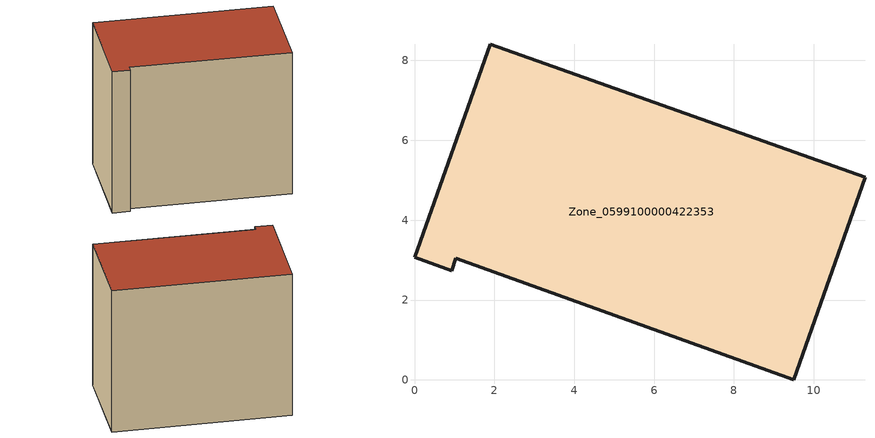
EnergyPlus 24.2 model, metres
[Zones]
Zone_0599100000422353
 floor ground (C_G): 1.04,3.04 0.93,2.74 0,3.07 1.9,8.41 11.28,5.08 9.49,0 z0.58
 wall outside (C_F): 1.9,8.41 0,3.07 0.93,2.74 1.04,3.04 9.49,0 11.28,5.08 1.9,8.41 z0.58:9.29
 roof outside (C_R): 9.49,0 11.28,5.08 1.9,8.41 0,3.07 0.93,2.74 1.04,3.04 z9.29
[BUILDING]
Pand.0599100000422353: North Axis=0; Terrain=City; Loads Convergence Tolerance Value=0.04; Temperature Convergence Tolerance Value=0.4; Solar Distribution=FullExterior; Maximum Number of Warmup Days=25; Minimum Number of Warmup Days=1
[Site:Location]
Rotterdam.The.Hague.AP_ZH_NLD Design_Conditions: Latitude=51.96; Longitude=4.45; Time Zone=1; Elevation=-4.5
[SITE:GROUNDTEMPERATURE:BUILDINGSURFACE]
18, 18, 18, 18, 18, 18, 18, 18, 18, 18, 18, 18
[MATERIAL] Thermal Absorptance=0.9; Solar Absorptance=0.7; Visible Absorptance=0.7
Name | Roughness | Thickness | Conductivity | Density | Specific Heat
G.TI.2006-2014 | MediumSmooth | 0.15 | 0.06 | 540 | 1210
F.TI.2006-2014 | Rough | 0.3 | 0.12 | 1920 | 840
R.TI.2006-2014 | MediumRough | 0.2 | 0.08 | 1500 | 1000
[CONSTRUCTION]
C_G: G.TI.2006-2014
C_F: F.TI.2006-2014
C_R: R.TI.2006-2014
[ZONE]
Zone_0599100000422353: Type=1; Multiplier=1; Ceiling Height=Autocalculate; Volume=Autocalculate; Floor Area=autocalculate; Part of Total Floor Area=Yes
[ZONEINFILTRATION:DESIGNFLOWRATE]
Infil_Zone_0599100000422353: Zone or ZoneList or Space or SpaceList=Zone_0599100000422353; Schedule=AlwaysOn; Design Flow Rate Calculation Method=Flow/Area; Flow Rate per Floor Area=0.0015; Constant Term Coefficient=1; Temperature Term Coefficient=0; Velocity Term Coefficient=0; Velocity Squared Term Coefficient=0
[HVACTEMPLATE:ZONE:IDEALLOADSAIRSYSTEM]
Zone_0599100000422353: Maximum Heating Supply Air Temperature=50; Minimum Cooling Supply Air Temperature=13; Maximum Heating Supply Air Humidity Ratio=0.0156; Minimum Cooling Supply Air Humidity Ratio=0.0077; Heating Limit=NoLimit; Cooling Limit=NoLimit; Dehumidification Control Type=ConstantSensibleHeatRatio; Cooling Sensible Heat Ratio=0.7; Dehumidification Setpoint=60; Humidification Control Type=None; Humidification Setpoint=30; Outdoor Air Method=None; Outdoor Air Flow Rate per Person=0.00944; Outdoor Air Flow Rate per Zone Floor Area=0; Outdoor Air Flow Rate per Zone=0; Demand Controlled Ventilation Type=None; Outdoor Air Economizer Type=NoEconomizer; Heat Recovery Type=None; Sensible Heat Recovery Effectiveness=0.7; Latent Heat Recovery Effectiveness=0.65
[ZONECONTROL:THERMOSTAT]
ThermostatControl_Zone_0599100000422353: Zone or ZoneList=Zone_0599100000422353; Control Type Schedule=DualSetpointControlType; Control 1=Thermostat_Zone_0599100000422353; Temperature Difference Between Cutout And Setpoint=0
[THERMOSTATSETPOINT:DUALSETPOINT]
Thermostat_Zone_0599100000422353: Heating Setpoint Temperature Schedule=HeatingSetpoint_Zone_0599100000422353; Cooling Setpoint Temperature Schedule=CoolingSetpoint_Zone_0599100000422353
[SCHEDULE:COMPACT]
HeatingSetpoint_Zone_0599100000422353: Through: 12/31, For: AllDays, Until: 24:00, 21
CoolingSetpoint_Zone_0599100000422353: Through: 12/31, For: AllDays, Until: 24:00, 24
DualSetpointControlType: Through: 12/31, For: AllDays, Until: 24:00, 4
AlwaysOn: Through: 12/31, For: AllDays, Until: 24:00, 1
